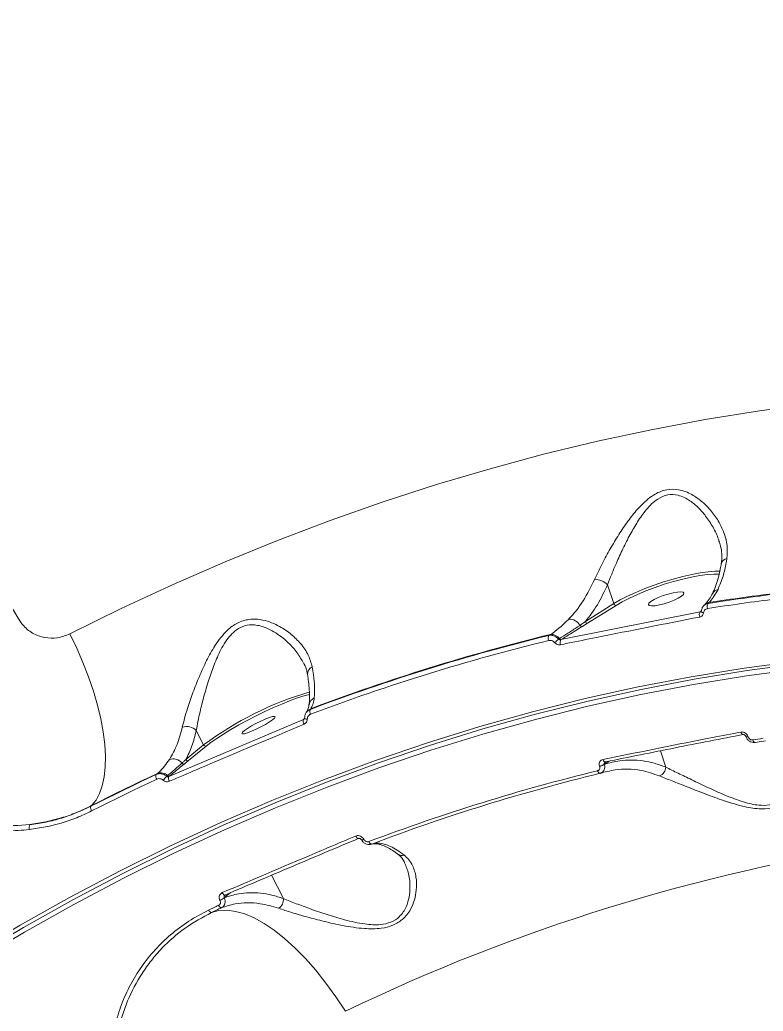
# Model space of a CAD drawing. Header units: millimetres. Extents: x -5550 to 7488, y -4093 to 4627.
# Drawn here: x -2487.5 to -2308.2, y 1762.6 to 2001.7 of the extents above; entities that cross this region are included whole.
import ezdxf

# ---------------------------------------------------------------- set-up
doc = ezdxf.new("R2010")
doc.units = ezdxf.units.MM
doc.layers.add('DIKOM_ОБЪЕКТ', color=7, linetype='Continuous')

msp = doc.modelspace()

# ---------------------------------------------------------------- linework, layer by layer
at = {"layer": 'DIKOM_ОБЪЕКТ', "color": 7, "linetype": 'Continuous', "lineweight": 15}
for p, q in [((-2345.726, 1865.459), (-2344.214, 1860.884)), ((-2344.214, 1860.884), (-2351.076, 1856.579)), ((-2350.545, 1856.165), (-2343.683, 1860.469)), ((-2322.373, 1860.541), (-2322.547, 1860.361)), ((-2321.474, 1860.925), (-2321.272, 1861.135)), ((-2323.365, 1858.894), (-2356.968, 1852.202)), ((-2323.254, 1859.008), (-2323.365, 1858.894)), ((-2323.139, 1859.127), (-2323.254, 1859.008)), ((-2351.899, 1855.331), (-2350.545, 1856.165)), ((-2359.469, 1853.465), (-2359.858, 1853.215)), ((-2357.311, 1852.453), (-2357.544, 1852.307)), ((-2356.968, 1852.202), (-2356.894, 1852.248)), ((-2417.75, 1836.509), (-2417.757, 1836.461)), ((-2418.416, 1834.627), (-2418.489, 1834.509)), ((-2417.438, 1835.385), (-2417.339, 1835.545)), ((-2419.054, 1832.976), (-2451.563, 1819.196)), ((-2419.035, 1833.005), (-2419.054, 1832.976)), ((-2418.818, 1833.358), (-2419.035, 1833.005)), ((-2444.952, 1830.331), (-2443.182, 1826.836)), ((-2443.182, 1826.836), (-2447.457, 1823.315)), ((-2312.352, 1828.844), (-2312.343, 1828.819)), ((-2311.812, 1828.773), (-2311.82, 1828.798)), ((-2310.122, 1827.409), (-2307.617, 1827.79)), ((-2446.839, 1823.031), (-2442.564, 1826.551)), ((-2331.68, 1821.445), (-2332.987, 1825.4)), ((-2447.853, 1822.21), (-2446.839, 1823.031)), ((-2346.512, 1822.146), (-2345.356, 1822.907)), ((-2346.503, 1822.121), (-2346.512, 1822.146)), ((-2454.34, 1819.929), (-2454.62, 1819.695)), ((-2347.673, 1821.666), (-2347.664, 1821.641)), ((-2345.925, 1820.341), (-2345.728, 1820.387)), ((-2451.886, 1819.43), (-2452.105, 1819.249)), ((-2451.563, 1819.196), (-2451.408, 1819.324)), ((-2470.38, 1812.001), (-2470.209, 1812.183)), ((-2404.548, 1804.027), (-2404.56, 1804.05)), ((-2402.657, 1802.839), (-2402.509, 1802.877)), ((-2396.298, 1800.467), (-2396.261, 1800.439)), ((-2394.723, 1798.516), (-2394.687, 1798.411)), ((-2423.939, 1789.777), (-2426.783, 1795.391)), ((-2438.209, 1789.965), (-2436.674, 1791.178)), ((-2439.27, 1789.332), (-2439.258, 1789.308)), ((-2438.197, 1789.942), (-2438.209, 1789.965)), ((-2438.057, 1790.561), (-2437.992, 1790.593)), ((-2437.996, 1790.602), (-2437.947, 1790.636))]:
    msp.add_line(p, q, dxfattribs=at)
at = {"layer": 'DIKOM_ОБЪЕКТ', "color": 7, "linetype": 'Continuous', "lineweight": 15, "flags": 128}
for points in [[(-2296.042, 1909.165), (-2309.094, 1907.406), (-2322.138, 1905.3), (-2335.167, 1902.849), (-2348.174, 1900.054), (-2361.151, 1896.917), (-2374.092, 1893.438), (-2386.989, 1889.621), (-2399.836, 1885.466), (-2412.625, 1880.977), (-2425.349, 1876.156), (-2438.001, 1871.006), (-2450.574, 1865.529), (-2463.062, 1859.728), (-2475.457, 1853.606)], [(-2318.617, 1868.683), (-2319.84, 1868.689), (-2321.484, 1868.569), (-2323.352, 1868.316), (-2325.404, 1867.936), (-2327.594, 1867.436), (-2329.876, 1866.829), (-2332.198, 1866.127), (-2334.51, 1865.345), (-2336.761, 1864.501), (-2338.902, 1863.613), (-2340.886, 1862.701), (-2342.67, 1861.784), (-2344.214, 1860.884)], [(-2343.683, 1860.469), (-2342.186, 1861.343), (-2340.456, 1862.232), (-2338.532, 1863.116), (-2336.455, 1863.977), (-2334.272, 1864.795), (-2332.031, 1865.553), (-2329.779, 1866.234), (-2327.567, 1866.823), (-2325.443, 1867.308), (-2323.453, 1867.676), (-2321.641, 1867.922), (-2320.047, 1868.038), (-2318.706, 1868.023), (-2318.697, 1868.023)], [(-2333.235, 1860.57), (-2332.054, 1860.866), (-2330.836, 1861.257), (-2329.677, 1861.712), (-2328.674, 1862.192), (-2327.906, 1862.66), (-2327.435, 1863.078), (-2327.301, 1863.411), (-2327.514, 1863.633), (-2328.056, 1863.725), (-2328.884, 1863.681), (-2329.931, 1863.503), (-2331.112, 1863.207), (-2332.33, 1862.816), (-2333.488, 1862.361), (-2334.492, 1861.881), (-2335.26, 1861.413), (-2335.73, 1860.995), (-2335.864, 1860.662), (-2335.652, 1860.441), (-2335.109, 1860.348), (-2334.281, 1860.392), (-2333.235, 1860.57)], [(-2323.254, 1859.008), (-2323.193, 1859.027), (-2323.145, 1859.049)], [(-2322.581, 1858.676), (-2322.733, 1858.728), (-2322.866, 1858.789), (-2322.977, 1858.855), (-2323.061, 1858.925), (-2323.115, 1858.997), (-2323.139, 1859.068), (-2323.138, 1859.107)], [(-2323.138, 1859.107), (-2323.131, 1859.136), (-2323.091, 1859.2)], [(-2475.457, 1853.606), (-2473.807, 1850.168), (-2472.304, 1846.696), (-2470.964, 1843.224), (-2469.797, 1839.782), (-2468.815, 1836.403), (-2468.026, 1833.117), (-2467.439, 1829.953), (-2467.057, 1826.941), (-2466.885, 1824.109), (-2466.924, 1821.482), (-2467.174, 1819.083), (-2467.633, 1816.936), (-2468.296, 1815.059), (-2469.157, 1813.47), (-2470.209, 1812.183)], [(-2248.775, 1850.137), (-2261.539, 1849.925), (-2274.328, 1849.337), (-2287.134, 1848.375), (-2299.949, 1847.04), (-2312.763, 1845.332), (-2325.569, 1843.251), (-2338.358, 1840.801), (-2351.122, 1837.982), (-2363.852, 1834.796), (-2376.54, 1831.245), (-2389.178, 1827.331), (-2401.758, 1823.058), (-2414.27, 1818.427), (-2426.708, 1813.442), (-2439.063, 1808.107), (-2451.326, 1802.424), (-2463.49, 1796.397), (-2475.547, 1790.031), (-2487.489, 1783.33), (-2499.308, 1776.297), (-2510.996, 1768.937)], [(-2510.169, 1768.389), (-2498.488, 1775.744), (-2486.677, 1782.772), (-2474.743, 1789.469), (-2462.693, 1795.832), (-2450.537, 1801.854), (-2438.281, 1807.534), (-2425.934, 1812.866), (-2413.505, 1817.847), (-2401, 1822.475), (-2388.428, 1826.746), (-2375.798, 1830.657), (-2363.118, 1834.205), (-2350.396, 1837.39), (-2337.64, 1840.207), (-2324.859, 1842.656), (-2312.061, 1844.735), (-2299.255, 1846.442), (-2286.449, 1847.777), (-2273.651, 1848.738), (-2260.87, 1849.325), (-2248.114, 1849.537)], [(-2509.854, 1767.298), (-2498.201, 1774.635), (-2486.418, 1781.647), (-2474.512, 1788.328), (-2462.491, 1794.675), (-2450.364, 1800.683), (-2438.137, 1806.349), (-2425.82, 1811.669), (-2413.42, 1816.638), (-2400.944, 1821.255), (-2388.403, 1825.515), (-2375.803, 1829.417), (-2363.153, 1832.958), (-2350.461, 1836.134), (-2337.735, 1838.945), (-2324.985, 1841.388), (-2312.217, 1843.462), (-2299.442, 1845.165), (-2286.666, 1846.497), (-2273.898, 1847.456), (-2261.147, 1848.041), (-2248.421, 1848.253)], [(-2442.564, 1826.551), (-2441.426, 1827.43), (-2440.037, 1828.4), (-2438.427, 1829.439), (-2436.631, 1830.525), (-2434.69, 1831.633), (-2432.645, 1832.741), (-2430.541, 1833.822), (-2428.425, 1834.855), (-2426.342, 1835.816), (-2424.339, 1836.683), (-2422.458, 1837.439), (-2420.742, 1838.067), (-2419.228, 1838.552), (-2417.949, 1838.884), (-2417.566, 1838.962)], [(-2431.613, 1830.106), (-2432.58, 1829.737), (-2433.335, 1829.517), (-2433.817, 1829.464), (-2433.986, 1829.581), (-2433.829, 1829.86), (-2433.359, 1830.277), (-2432.614, 1830.8), (-2431.654, 1831.385), (-2430.556, 1831.985), (-2429.411, 1832.552), (-2428.31, 1833.039), (-2427.343, 1833.408), (-2426.588, 1833.628), (-2426.106, 1833.681), (-2425.937, 1833.564), (-2426.094, 1833.285), (-2426.564, 1832.868), (-2427.309, 1832.345), (-2428.27, 1831.76), (-2429.367, 1831.16), (-2430.512, 1830.593), (-2431.613, 1830.106)], [(-2418.193, 1833.004), (-2418.345, 1833.026), (-2418.482, 1833.056), (-2418.601, 1833.093), (-2418.698, 1833.135), (-2418.77, 1833.181), (-2418.816, 1833.23), (-2418.834, 1833.281), (-2418.823, 1833.331)], [(-2313.594, 1829.923), (-2313.525, 1829.756), (-2313.443, 1829.608), (-2313.352, 1829.485), (-2313.255, 1829.392), (-2313.155, 1829.332), (-2313.055, 1829.307), (-2312.989, 1829.311)], [(-2311.82, 1828.798), (-2311.961, 1828.776), (-2312.086, 1828.766), (-2312.19, 1828.769), (-2312.271, 1828.783), (-2312.325, 1828.809), (-2312.352, 1828.845)], [(-2311.812, 1828.773), (-2311.953, 1828.751), (-2312.077, 1828.742), (-2312.181, 1828.744), (-2312.262, 1828.758), (-2312.317, 1828.784), (-2312.343, 1828.818)], [(-2310.689, 1828.022), (-2310.633, 1827.873), (-2310.568, 1827.739), (-2310.494, 1827.624), (-2310.414, 1827.531), (-2310.33, 1827.463), (-2310.244, 1827.421), (-2310.159, 1827.406), (-2310.122, 1827.409)], [(-2346.842, 1823.309), (-2346.774, 1823.141), (-2346.695, 1822.993), (-2346.606, 1822.87), (-2346.513, 1822.776), (-2346.417, 1822.715), (-2346.323, 1822.689), (-2346.255, 1822.694)], [(-2346.255, 1822.694), (-2346.234, 1822.7), (-2346.154, 1822.746)], [(-2454.62, 1819.695), (-2456.599, 1818.764), (-2458.575, 1817.824), (-2460.549, 1816.875), (-2462.521, 1815.918), (-2464.489, 1814.951), (-2466.456, 1813.977), (-2468.419, 1812.993), (-2470.38, 1812.001)], [(-2470.209, 1812.183), (-2468.235, 1813.182), (-2466.258, 1814.172), (-2464.278, 1815.154), (-2462.295, 1816.127), (-2460.31, 1817.091), (-2458.323, 1818.046), (-2456.332, 1818.992), (-2454.34, 1819.929)], [(-2348.163, 1820.568), (-2348.099, 1820.421), (-2348.026, 1820.288), (-2347.946, 1820.174), (-2347.861, 1820.082), (-2347.774, 1820.014), (-2347.688, 1819.972), (-2347.604, 1819.958), (-2347.525, 1819.971)], [(-2470.203, 1810.879), (-2468.247, 1811.869), (-2466.288, 1812.851), (-2464.326, 1813.823), (-2462.362, 1814.787), (-2460.395, 1815.743), (-2458.425, 1816.689), (-2456.453, 1817.627), (-2454.479, 1818.556)], [(-2406.502, 1804.835), (-2406.408, 1804.675), (-2406.306, 1804.534), (-2406.199, 1804.416), (-2406.091, 1804.327), (-2405.986, 1804.269), (-2405.889, 1804.244), (-2405.801, 1804.254), (-2405.787, 1804.26)], [(-2404.56, 1804.05), (-2404.698, 1803.997), (-2404.822, 1803.955), (-2404.929, 1803.927), (-2405.014, 1803.913), (-2405.077, 1803.914), (-2405.114, 1803.929), (-2405.121, 1803.939)], [(-2404.548, 1804.027), (-2404.686, 1803.973), (-2404.81, 1803.932), (-2404.916, 1803.904), (-2405.002, 1803.89), (-2405.064, 1803.89), (-2405.101, 1803.906), (-2405.108, 1803.915)], [(-2403.312, 1803.49), (-2403.235, 1803.347), (-2403.15, 1803.218), (-2403.061, 1803.107), (-2402.97, 1803.017), (-2402.879, 1802.95), (-2402.791, 1802.909), (-2402.709, 1802.894), (-2402.635, 1802.906)], [(-2438.691, 1791.186), (-2438.598, 1791.025), (-2438.498, 1790.883), (-2438.394, 1790.764), (-2438.29, 1790.673), (-2438.189, 1790.613), (-2438.097, 1790.587), (-2438.015, 1790.594), (-2437.996, 1790.602)], [(-2439.593, 1788.106), (-2439.892, 1787.964), (-2440.192, 1787.823), (-2440.491, 1787.681), (-2440.791, 1787.539), (-2441.09, 1787.397), (-2441.389, 1787.254), (-2441.688, 1787.112), (-2441.988, 1786.969)], [(-2441.282, 1786.397), (-2441.354, 1786.386), (-2441.435, 1786.401), (-2441.523, 1786.442), (-2441.617, 1786.508), (-2441.713, 1786.596), (-2441.809, 1786.704), (-2441.901, 1786.83), (-2441.988, 1786.969)], [(-2441.282, 1786.397), (-2440.983, 1786.539), (-2440.684, 1786.682), (-2440.385, 1786.824), (-2440.086, 1786.966), (-2439.787, 1787.108), (-2439.488, 1787.25), (-2439.189, 1787.391), (-2438.889, 1787.533)], [(-2408.931, 1762.594), (-2411.271, 1766.087), (-2413.684, 1769.383), (-2416.149, 1772.459), (-2418.648, 1775.289), (-2421.162, 1777.852), (-2423.67, 1780.128), (-2426.154, 1782.099), (-2428.593, 1783.75), (-2430.969, 1785.068), (-2433.264, 1786.042), (-2435.459, 1786.666), (-2437.538, 1786.934), (-2439.484, 1786.844), (-2441.282, 1786.397)], [(-2439.593, 1788.106), (-2439.507, 1787.966), (-2439.415, 1787.841), (-2439.32, 1787.732), (-2439.224, 1787.644), (-2439.131, 1787.578), (-2439.042, 1787.537), (-2438.961, 1787.522), (-2438.889, 1787.533)]]:
    msp.add_lwpolyline(points, dxfattribs=at)
at = {"layer": 'DIKOM_ОБЪЕКТ', "color": 7, "linetype": 'Continuous', "lineweight": 15}
for centre, radius, start, end in [((-2316.674, 1870.15), 1.655, 99.12792, 164.45033), ((-2348.805, 1862.443), 4.31, 44.41386, 90.37607), ((-2248.755, 1401.269), 465.373, 96.92993, 98.98986), ((-2248.477, 1401.53), 465.334, 96.92573, 99.00015), ((-2318.692, 1862.381), 1.958, 101.45314, 152.83712), ((-2343.678, 1861.024), 0.555, 194.64452, 269.4339), ((-2320.88, 1859.09), 2.083, 100.86761, 135.84071), ((-2320.426, 1860.167), 1.293, 144.13273, 201.44787), ((-2249.108, 1401.304), 464.091, 96.92933, 98.99034), ((-2322.332, 1858.167), 1.263, 144.8451, 203.44175), ((-2355.057, 1854.048), 3.124, 31.38861, 90.53767), ((-2351.889, 1855.868), 0.537, 201.04386, 268.87871), ((-2350.539, 1856.719), 0.555, 194.64064, 269.44579), ((-2241.746, 1369.904), 497.534, 103.73279, 110.67861), ((-2241.43, 1369.874), 497.788, 103.71706, 110.69432), ((-2358.794, 1852.545), 1.258, 147.80188, 205.59784), ((-2359.279, 1851.063), 2.41, 35.24177, 94.51753), ((-2242.092, 1369.807), 496.384, 103.73249, 110.67887), ((-2348.034, 1840.437), 15.209, 128.699, 133.35903), ((-2356.914, 1852.733), 0.485, 215.15672, 272.38322), ((-2355.879, 1851.497), 1.297, 147.09427, 203.59735), ((-2416.177, 1843.891), 1.935, 114.67772, 182.6534), ((-2394.86, 1761.951), 80.902, 106.28528, 126.67632), ((-2415.551, 1836.133), 2.231, 114.63123, 170.28558), ((-2416.436, 1833.396), 2.331, 112.79021, 148.12129), ((-2416.354, 1834.851), 1.208, 153.76181, 211.94791), ((-2417.989, 1832.473), 1.178, 154.67184, 214.18429), ((-2419.244, 1833.445), 0.487, 295.4624, 326.60975), ((-2447.293, 1827.839), 3.419, 46.7864, 107.6292), ((-2442.711, 1827.045), 0.515, 203.91932, 286.59003), ((-2242.478, 1387.842), 445.434, 98.48218, 98.80856), ((-2450.587, 1820.627), 2.818, 39.75495, 107.7853), ((-2447.994, 1822.69), 0.5, 211.44065, 286.35132), ((-2446.986, 1823.524), 0.515, 203.91168, 286.59767), ((-2348.348, 1824.942), 3.345, 281.6503, 303.29921), ((-2348.341, 1824.92), 3.348, 281.65895, 303.29144), ((-2453.525, 1819.253), 1.181, 158.01176, 216.14304), ((-2453.511, 1817.724), 2.356, 46.38681, 110.58246), ((-2236.476, 1362.306), 471.675, 103.6971, 110.7144), ((-2235.922, 1362.049), 471.326, 103.69694, 110.7144), ((-2334.057, 1821.554), 2.38, 291.60025, 357.39566), ((-2446.078, 1813.031), 8.66, 134.1041, 142.45795), ((-2451.56, 1819.772), 0.473, 226.38411, 288.67784), ((-2450.443, 1818.725), 1.215, 157.20868, 214.25233), ((-2469.281, 1811.599), 1.17, 159.92877, 217.96332), ((-2483.701, 1806.842), 1.59, 152.16976, 196.85046), ((-2210.06, 1350.427), 457.637, 98.65405, 115.75731), ((-2395.353, 1801.803), 1.638, 236.34628, 289.05654), ((-2441.023, 1793.474), 4.498, 292.93942, 308.73121), ((-2441.008, 1793.445), 4.492, 292.93043, 308.74495), ((-2426.416, 1789.526), 2.49, 302.15911, 5.79964)]:
    msp.add_arc(centre, radius, start, end, dxfattribs=at)
for points, knots in [([(-2487.538, 1856.77), (-2490.83, 1862.091), (-2497.418, 1872.737), (-2506.867, 1888.837), (-2515.971, 1904.981), (-2524.794, 1921.356), (-2533.303, 1937.926), (-2541.46, 1954.653), (-2549.131, 1971.266), (-2556.497, 1988.193), (-2563.485, 2005.372), (-2570.021, 2022.732), (-2575.952, 2039.911), (-2581.229, 2056.841), (-2585.818, 2073.453), (-2589.613, 2089.362), (-2592.624, 2104.53), (-2594.875, 2118.938), (-2596.408, 2132.838), (-2597.184, 2146.157), (-2597.184, 2158.833), (-2596.408, 2170.577), (-2594.88, 2181.37), (-2592.638, 2191.219), (-2589.644, 2200.291), (-2585.878, 2208.521), (-2581.331, 2215.854), (-2576.46, 2221.735), (-2571.407, 2226.313), (-2567.677, 2229.152), (-2565.352, 2230.387), (-2564.846, 2230.656)], [0, 0, 0, 0, 0.0324339, 0.0649065, 0.0973793, 0.129813, 0.1635769, 0.1973846, 0.2311923, 0.264956, 0.301667, 0.3384063, 0.3751172, 0.4129006, 0.4507147, 0.488498, 0.5250875, 0.5617053, 0.5982949, 0.635952, 0.67364, 0.711297, 0.7477997, 0.7843307, 0.8208335, 0.8583999, 0.8959971, 0.9335635, 0.9627211, 0.9918788, 1, 1, 1, 1]), ([(-2658.57, 2199.275), (-2659.241, 2197.358), (-2661.051, 2192.192), (-2663.347, 2182.978), (-2665.255, 2171.435), (-2666.363, 2158.869), (-2666.647, 2145.299), (-2666.081, 2130.742), (-2664.68, 2115.522), (-2662.468, 2099.705), (-2659.485, 2083.371), (-2655.684, 2066.254), (-2651.043, 2048.38), (-2645.557, 2029.795), (-2639.347, 2010.908), (-2632.453, 1991.79), (-2624.925, 1972.517), (-2616.641, 1952.776), (-2607.599, 1932.615), (-2597.811, 1912.097), (-2587.615, 1891.912), (-2577.082, 1872.132), (-2566.289, 1852.813), (-2554.934, 1833.402), (-2543.03, 1813.959), (-2530.605, 1794.548), (-2517.757, 1775.331), (-2504.517, 1756.372), (-2490.925, 1737.733), (-2476.933, 1719.356), (-2462.574, 1701.32), (-2447.888, 1683.695), (-2433.2, 1666.87), (-2418.56, 1650.885), (-2404.017, 1635.757), (-2389.333, 1621.244), (-2374.553, 1607.416), (-2359.734, 1594.362), (-2346.057, 1583.015), (-2337.412, 1576.384), (-2333.59, 1573.452)], [0, 0, 0, 0, 0.0156516, 0.0421675, 0.0687039, 0.0952199, 0.122506, 0.1498144, 0.1771006, 0.2036165, 0.230153, 0.256669, 0.2839551, 0.3112635, 0.3385497, 0.3650656, 0.391602, 0.418118, 0.4454042, 0.4727126, 0.4999988, 0.52556, 0.5511396, 0.5767008, 0.6029495, 0.629218, 0.6554666, 0.6819827, 0.7085191, 0.7350351, 0.7623214, 0.7896299, 0.8169161, 0.8434321, 0.8699685, 0.8964846, 0.9237708, 0.9510793, 0.9783655, 1, 1, 1, 1]), ([(-2684.074, 2112.904), (-2684.389, 2109.112), (-2685.021, 2101.525), (-2685.044, 2089.165), (-2684.386, 2076.009), (-2682.951, 2061.994), (-2680.742, 2047.168), (-2677.805, 2031.852), (-2674.167, 2016.113), (-2669.871, 2000.021), (-2664.847, 1983.314), (-2659.082, 1966.026), (-2652.578, 1948.203), (-2645.477, 1930.232), (-2637.819, 1912.179), (-2629.651, 1894.107), (-2620.844, 1875.729), (-2611.403, 1857.094), (-2601.345, 1838.263), (-2590.886, 1819.639), (-2580.071, 1801.279), (-2568.953, 1783.236), (-2557.356, 1765.226), (-2545.303, 1747.313), (-2532.825, 1729.563), (-2520.187, 1712.35), (-2507.435, 1695.721), (-2494.617, 1679.707), (-2481.538, 1664.062), (-2468.233, 1648.859), (-2454.743, 1634.155), (-2442.302, 1621.259), (-2430.94, 1609.976), (-2424.105, 1603.538), (-2420.684, 1600.316)], [0, 0, 0, 0, 0.0311784, 0.062381, 0.0935594, 0.1256442, 0.1577551, 0.1898399, 0.2210201, 0.2522244, 0.2834046, 0.3154897, 0.3476009, 0.379686, 0.410889, 0.4421158, 0.4733189, 0.5054257, 0.5375585, 0.5696654, 0.6009197, 0.6321978, 0.6634522, 0.69561, 0.727794, 0.7599519, 0.7912842, 0.8226406, 0.8539729, 0.886209, 0.9184712, 0.9507072, 0.9753305, 1, 1, 1, 1]), ([(-2316.937, 1871.785), (-2316.865, 1872.834), (-2316.718, 1874.976), (-2317.351, 1877.201), (-2318.169, 1879.281), (-2319.165, 1881.215), (-2320.981, 1883.639), (-2323.069, 1885.675), (-2325.031, 1887.057), (-2326.911, 1887.945), (-2328.921, 1888.521), (-2331.46, 1888.548), (-2333.977, 1887.566), (-2335.982, 1886.165), (-2337.926, 1884.379), (-2340.027, 1881.909), (-2342.255, 1878.764), (-2344.355, 1875.399), (-2346.152, 1872.208), (-2347.668, 1869.288), (-2348.443, 1867.603), (-2348.834, 1866.753)], [0, 0, 0, 0, 0.0713214, 0.1455336, 0.1511429, 0.2166836, 0.2835499, 0.3372076, 0.3918217, 0.4251657, 0.459116, 0.5134578, 0.5679432, 0.6040752, 0.6411287, 0.7022461, 0.7649128, 0.8302401, 0.8968714, 0.94799, 1, 1, 1, 1]), ([(-2345.726, 1865.459), (-2345.405, 1866.307), (-2344.762, 1868.003), (-2343.52, 1870.922), (-2342.05, 1874.139), (-2340.336, 1877.5), (-2338.512, 1880.68), (-2336.773, 1883.151), (-2335.125, 1884.963), (-2333.436, 1886.35), (-2331.232, 1887.31), (-2328.981, 1887.185), (-2327.208, 1886.522), (-2325.523, 1885.536), (-2323.754, 1884.045), (-2321.862, 1881.88), (-2320.243, 1879.33), (-2319.167, 1877.269), (-2318.892, 1876.129), (-2318.856, 1875.98)], [0, 0, 0, 0, 0.0617881, 0.1236155, 0.2025898, 0.2815847, 0.3542395, 0.4267414, 0.4679775, 0.5090947, 0.5683138, 0.6274504, 0.6652829, 0.703195, 0.7664492, 0.8298147, 0.9089564, 0.9880924, 1, 1, 1, 1]), ([(-2318.849, 1875.98), (-2318.71, 1875.582), (-2318.352, 1874.55), (-2318.145, 1872.916), (-2318.099, 1871.512), (-2318.269, 1870.758), (-2318.308, 1870.584)], [0, 0, 0, 0, 0.2181187, 0.5646721, 0.8995738, 1, 1, 1, 1]), ([(-2318.297, 1870.601), (-2318.372, 1870.142), (-2318.581, 1868.85), (-2319.049, 1866.97), (-2319.683, 1865.014), (-2320.158, 1863.793), (-2320.428, 1863.308), (-2320.438, 1863.29)], [0, 0, 0, 0, 0.1543245, 0.4342441, 0.7127448, 0.9891343, 1, 1, 1, 1]), ([(-2319.081, 1864.299), (-2318.655, 1865.327), (-2317.868, 1867.225), (-2317.246, 1869.926), (-2316.993, 1871.447), (-2316.937, 1871.785)], [0, 0, 0, 0, 0.4786903, 0.8843776, 1, 1, 1, 1]), ([(-2348.834, 1866.753), (-2349.715, 1864.978), (-2351.502, 1861.377), (-2353.829, 1858.488), (-2355.079, 1857.18), (-2355.086, 1857.172)], [0, 0, 0, 0, 0.4913983, 0.997058, 1, 1, 1, 1]), ([(-2351.076, 1856.579), (-2350.077, 1857.878), (-2348.058, 1860.503), (-2346.509, 1863.796), (-2345.726, 1865.459)], [0, 0, 0, 0, 0.4947679, 1, 1, 1, 1]), ([(-2320.436, 1863.276), (-2320.67, 1862.847), (-2321.179, 1861.915), (-2321.938, 1860.978), (-2322.309, 1860.618), (-2322.367, 1860.561)], [0, 0, 0, 0, 0.4190799, 0.9090073, 1, 1, 1, 1]), ([(-2321.272, 1861.135), (-2321.181, 1861.234), (-2320.405, 1862.068), (-2319.701, 1863.254), (-2319.081, 1864.299)], [0, 0, 0, 0, 0.1178458, 1, 1, 1, 1]), ([(-2321.474, 1860.925), (-2321.575, 1860.903), (-2321.918, 1860.827), (-2322.435, 1860.525), (-2322.916, 1859.95), (-2323.033, 1859.45), (-2323.091, 1859.2)], [0, 0, 0, 0, 0.1209617, 0.4144305, 0.7069731, 1, 1, 1, 1]), ([(-2323.491, 1857.665), (-2323.446, 1857.675), (-2323.258, 1857.719), (-2322.966, 1857.886), (-2322.683, 1858.227), (-2322.615, 1858.526), (-2322.581, 1858.676)], [0, 0, 0, 0, 0.0963876, 0.398578, 0.6991039, 1, 1, 1, 1]), ([(-2323.192, 1858.983), (-2323.198, 1858.975), (-2323.231, 1858.929), (-2323.296, 1858.905), (-2323.351, 1858.896), (-2323.365, 1858.894)], [0, 0, 0, 0, 0.1518132, 0.792758, 1, 1, 1, 1]), ([(-2323.136, 1859.165), (-2323.137, 1859.132), (-2323.141, 1859.056), (-2323.178, 1858.991), (-2323.183, 1858.971), (-2323.216, 1858.965), (-2323.225, 1858.963)], [0, 0, 0, 0, 0.2079287, 0.4830563, 0.8756987, 1, 1, 1, 1]), ([(-2322.581, 1858.676), (-2322.546, 1858.826), (-2322.478, 1859.125), (-2322.195, 1859.465), (-2321.891, 1859.64), (-2321.689, 1859.682), (-2321.63, 1859.694)], [0, 0, 0, 0, 0.2927447, 0.585115, 0.8788442, 1, 1, 1, 1]), ([(-2475.457, 1853.606), (-2476.437, 1853.219), (-2478.373, 1852.453), (-2481.558, 1852.553), (-2484.511, 1853.623), (-2486.492, 1855.244), (-2487.311, 1856.439), (-2487.538, 1856.77)], [0, 0, 0, 0, 0.2385224, 0.471336, 0.69681, 0.9159934, 1, 1, 1, 1]), ([(-2416.985, 1845.649), (-2417.25, 1846.612), (-2417.79, 1848.574), (-2419.633, 1851.208), (-2421.992, 1853.544), (-2424.422, 1855.215), (-2426.763, 1856.331), (-2428.672, 1856.926), (-2430.527, 1857.189), (-2432.61, 1857.127), (-2435.064, 1856.371), (-2437.333, 1854.692), (-2439.093, 1852.726), (-2440.798, 1850.293), (-2442.54, 1847.133), (-2444.276, 1843.314), (-2445.815, 1839.399), (-2446.97, 1836.024), (-2447.811, 1833.233), (-2448.155, 1831.813), (-2448.329, 1831.098)], [0, 0, 0, 0, 0.0741122, 0.1510351, 0.2205993, 0.2917259, 0.3343342, 0.3775453, 0.4100573, 0.4432588, 0.4962523, 0.5490838, 0.5885349, 0.6289787, 0.6961142, 0.7650059, 0.8354349, 0.9076278, 0.9534374, 1, 1, 1, 1]), ([(-2444.952, 1830.331), (-2444.831, 1831.036), (-2444.586, 1832.458), (-2443.982, 1835.206), (-2443.133, 1838.566), (-2442, 1842.406), (-2440.676, 1846.206), (-2439.336, 1849.299), (-2437.946, 1851.718), (-2436.513, 1853.613), (-2434.559, 1855.221), (-2432.384, 1855.836), (-2430.528, 1855.762), (-2428.852, 1855.373), (-2427.101, 1854.635), (-2424.953, 1853.352), (-2422.697, 1851.487), (-2420.524, 1849.1), (-2419.542, 1847.35), (-2419.066, 1846.504)], [0, 0, 0, 0, 0.051354, 0.1035102, 0.1827125, 0.2637573, 0.3381551, 0.4141136, 0.4560914, 0.4990387, 0.5531212, 0.6069274, 0.6407506, 0.6756195, 0.7218179, 0.7688027, 0.8464834, 0.9257547, 1, 1, 1, 1]), ([(-2355.086, 1857.172), (-2355.705, 1856.547), (-2356.948, 1855.294), (-2358.422, 1854.145), (-2359.297, 1853.577), (-2359.469, 1853.465)], [0, 0, 0, 0, 0.4438998, 0.8911209, 1, 1, 1, 1]), ([(-2352.39, 1855.675), (-2352.586, 1855.543), (-2353.564, 1854.884), (-2355.199, 1853.797), (-2356.641, 1852.88), (-2357.311, 1852.453)], [0, 0, 0, 0, 0.1178804, 0.5894715, 1, 1, 1, 1]), ([(-2357.067, 1850.978), (-2356.49, 1851.095), (-2353.603, 1851.682), (-2342.352, 1853.959), (-2331.78, 1856.036), (-2323.491, 1857.665)], [0, 0, 0, 0, 0.0512253, 0.2561294, 1, 1, 1, 1]), ([(-2351.076, 1856.579), (-2351.266, 1856.446), (-2351.697, 1856.143), (-2352.141, 1855.843), (-2352.39, 1855.675)], [0, 0, 0, 0, 0.4403159, 1, 1, 1, 1]), ([(-2357.544, 1852.307), (-2357.594, 1852.364), (-2357.834, 1852.631), (-2358.354, 1853.012), (-2359.122, 1853.29), (-2359.613, 1853.24), (-2359.858, 1853.215)], [0, 0, 0, 0, 0.0814086, 0.3858047, 0.6937485, 1, 1, 1, 1]), ([(-2356.894, 1852.248), (-2355.73, 1852.974), (-2354.088, 1853.999), (-2352.393, 1855.031), (-2351.899, 1855.331)], [0, 0, 0, 0, 0.7088177, 1, 1, 1, 1]), ([(-2359.928, 1852.002), (-2359.772, 1852.022), (-2359.461, 1852.064), (-2358.979, 1851.911), (-2358.655, 1851.688), (-2358.508, 1851.529), (-2358.477, 1851.495)], [0, 0, 0, 0, 0.3077359, 0.6158801, 0.9191088, 1, 1, 1, 1]), ([(-2358.477, 1851.495), (-2358.457, 1851.474), (-2358.322, 1851.326), (-2358.018, 1851.103), (-2357.538, 1850.933), (-2357.224, 1850.963), (-2357.067, 1850.978)], [0, 0, 0, 0, 0.0523795, 0.3650425, 0.6827534, 1, 1, 1, 1]), ([(-2356.968, 1852.202), (-2357.034, 1852.187), (-2357.165, 1852.159), (-2357.361, 1852.19), (-2357.484, 1852.254), (-2357.536, 1852.301), (-2357.544, 1852.307)], [0, 0, 0, 0, 0.3345418, 0.6550211, 0.9519619, 1, 1, 1, 1]), ([(-2419.042, 1846.521), (-2418.999, 1846.449), (-2418.648, 1845.865), (-2418.318, 1844.942), (-2418.184, 1844.107), (-2418.133, 1843.785)], [0, 0, 0, 0, 0.0796734, 0.6459226, 1, 1, 1, 1]), ([(-2418.13, 1843.801), (-2418.065, 1843.4), (-2417.874, 1842.23), (-2417.707, 1840.531), (-2417.621, 1838.739), (-2417.65, 1837.381), (-2417.738, 1836.751), (-2417.772, 1836.51)], [0, 0, 0, 0, 0.1275933, 0.371479, 0.6135686, 0.8522678, 1, 1, 1, 1]), ([(-2416.481, 1838.161), (-2416.432, 1839.029), (-2416.344, 1840.617), (-2416.595, 1843.263), (-2416.876, 1844.985), (-2416.985, 1845.649)], [0, 0, 0, 0, 0.4251215, 0.7780825, 1, 1, 1, 1]), ([(-2417.77, 1836.461), (-2417.817, 1836.185), (-2417.911, 1835.619), (-2418.226, 1834.945), (-2418.365, 1834.72), (-2418.408, 1834.652)], [0, 0, 0, 0, 0.3974002, 0.8162719, 1, 1, 1, 1]), ([(-2417.339, 1835.545), (-2417.3, 1835.615), (-2417.101, 1835.973), (-2416.737, 1836.777), (-2416.566, 1837.698), (-2416.481, 1838.161)], [0, 0, 0, 0, 0.1088873, 0.5528119, 1, 1, 1, 1]), ([(-2417.438, 1835.385), (-2417.525, 1835.346), (-2417.851, 1835.203), (-2418.325, 1834.805), (-2418.739, 1834.128), (-2418.795, 1833.597), (-2418.823, 1833.331)], [0, 0, 0, 0, 0.1092352, 0.4079606, 0.7031203, 1, 1, 1, 1]), ([(-2418.193, 1833.004), (-2418.177, 1833.162), (-2418.145, 1833.479), (-2417.902, 1833.878), (-2417.623, 1834.108), (-2417.431, 1834.189), (-2417.38, 1834.211)], [0, 0, 0, 0, 0.295418, 0.5903495, 0.89007, 1, 1, 1, 1]), ([(-2451.448, 1818.041), (-2450.89, 1818.28), (-2448.1, 1819.47), (-2437.224, 1824.104), (-2426.989, 1828.424), (-2418.963, 1831.811)], [0, 0, 0, 0, 0.0512259, 0.2561271, 1, 1, 1, 1]), ([(-2418.823, 1833.331), (-2418.827, 1833.28), (-2418.836, 1833.176), (-2418.91, 1833.059), (-2418.989, 1832.999), (-2419.042, 1832.98), (-2419.054, 1832.976)], [0, 0, 0, 0, 0.2864065, 0.5896538, 0.9136275, 1, 1, 1, 1]), ([(-2418.963, 1831.811), (-2418.927, 1831.828), (-2418.752, 1831.907), (-2418.484, 1832.128), (-2418.241, 1832.527), (-2418.209, 1832.845), (-2418.193, 1833.004)], [0, 0, 0, 0, 0.0810128, 0.390835, 0.6951691, 1, 1, 1, 1]), ([(-2533.104, 1830.127), (-2531.956, 1828.416), (-2529.749, 1825.123), (-2525.803, 1820.785), (-2521.578, 1816.992), (-2516.969, 1813.7), (-2512.039, 1810.961), (-2506.863, 1808.794), (-2501.519, 1807.22), (-2496.078, 1806.294), (-2490.608, 1805.942), (-2487.016, 1806.235), (-2485.222, 1806.381)], [0, 0, 0, 0, 0.1070819, 0.2059732, 0.3051826, 0.404077, 0.5033362, 0.6029159, 0.7021779, 0.8013468, 0.9008321, 1, 1, 1, 1]), ([(-2485.107, 1807.584), (-2487.716, 1807.403), (-2491.669, 1807.128), (-2497.025, 1807.686), (-2502.341, 1808.665), (-2507.564, 1810.34), (-2512.551, 1812.661), (-2517.334, 1815.402), (-2521.785, 1818.744), (-2525.773, 1822.613), (-2528.979, 1826.243), (-2530.89, 1829.096), (-2532.012, 1830.771)], [0, 0, 0, 0, 0.1468738, 0.2225124, 0.2981487, 0.4449887, 0.5206253, 0.5962623, 0.7424205, 0.8177202, 0.8930201, 1, 1, 1, 1]), ([(-2448.329, 1831.098), (-2448.711, 1829.65), (-2449.485, 1826.721), (-2450.788, 1824.456), (-2451.448, 1823.31)], [0, 0, 0, 0, 0.49424, 1, 1, 1, 1]), ([(-2447.457, 1823.315), (-2446.946, 1824.358), (-2445.916, 1826.459), (-2445.275, 1829.034), (-2444.952, 1830.331)], [0, 0, 0, 0, 0.4960585, 1, 1, 1, 1]), ([(-2313.594, 1829.923), (-2314.162, 1829.813), (-2317.003, 1829.262), (-2328.017, 1827.113), (-2338.582, 1824.978), (-2346.842, 1823.309)], [0, 0, 0, 0, 0.0517064, 0.2585502, 1, 1, 1, 1]), ([(-2346.154, 1822.746), (-2340.572, 1823.879), (-2329.407, 1826.144), (-2318.386, 1828.292), (-2312.874, 1829.366)], [0, 0, 0, 0, 0.4999189, 1, 1, 1, 1]), ([(-2311.82, 1828.798), (-2311.86, 1828.894), (-2311.961, 1829.141), (-2312.244, 1829.498), (-2312.66, 1829.796), (-2313.136, 1829.962), (-2313.441, 1829.936), (-2313.594, 1829.923)], [0, 0, 0, 0, 0.1342826, 0.3469566, 0.5632344, 0.7816991, 1, 1, 1, 1]), ([(-2312.988, 1829.31), (-2312.984, 1829.311), (-2312.962, 1829.318), (-2312.879, 1829.317), (-2312.743, 1829.276), (-2312.608, 1829.196), (-2312.487, 1829.084), (-2312.396, 1828.956), (-2312.367, 1828.877), (-2312.354, 1828.843)], [0, 0, 0, 0, 0.0481029, 0.2596087, 0.4296786, 0.5785654, 0.7300544, 0.8809691, 1, 1, 1, 1]), ([(-2312.332, 1828.823), (-2312.323, 1828.786), (-2312.255, 1828.507), (-2311.916, 1828.034), (-2311.318, 1827.572), (-2310.672, 1827.358), (-2310.284, 1827.412), (-2310.125, 1827.434)], [0, 0, 0, 0, 0.0396493, 0.3048853, 0.5810623, 0.8280225, 1, 1, 1, 1]), ([(-2310.689, 1828.022), (-2310.691, 1828.022), (-2310.785, 1828.008), (-2310.988, 1828.012), (-2311.247, 1828.108), (-2311.485, 1828.269), (-2311.686, 1828.483), (-2311.771, 1828.679), (-2311.812, 1828.773)], [0, 0, 0, 0, 0.004351, 0.2197818, 0.4355308, 0.5682387, 0.7938098, 1, 1, 1, 1]), ([(-2333.181, 1819.341), (-2332.194, 1818.946), (-2330.193, 1818.145), (-2326.57, 1816.708), (-2322.575, 1815.142), (-2318.905, 1813.777), (-2315.737, 1812.737), (-2313.38, 1812.08), (-2311.162, 1811.622), (-2308.816, 1811.348), (-2306.223, 1811.475), (-2304.087, 1812.249), (-2302.641, 1813.252), (-2301.427, 1814.489), (-2300.411, 1816.133), (-2299.627, 1818.372), (-2299.395, 1820.857), (-2299.885, 1822.984), (-2300.775, 1824.545), (-2301.531, 1825.221), (-2301.912, 1825.561)], [0, 0, 0, 0, 0.0717874, 0.1456284, 0.2211684, 0.2985174, 0.3406362, 0.3832915, 0.4161003, 0.449612, 0.4986445, 0.5477914, 0.5804493, 0.6139696, 0.6704343, 0.728318, 0.8119536, 0.8980728, 0.9486863, 1, 1, 1, 1]), ([(-2451.448, 1823.31), (-2452.226, 1822.216), (-2453.107, 1820.976), (-2454.21, 1820.04), (-2454.34, 1819.929)], [0, 0, 0, 0, 0.8821403, 1, 1, 1, 1]), ([(-2448.421, 1822.429), (-2448.564, 1822.301), (-2449.278, 1821.659), (-2450.426, 1820.649), (-2451.438, 1819.804), (-2451.886, 1819.43)], [0, 0, 0, 0, 0.1222747, 0.6114392, 1, 1, 1, 1]), ([(-2451.408, 1819.324), (-2451.102, 1819.576), (-2449.945, 1820.527), (-2448.739, 1821.497), (-2447.853, 1822.21)], [0, 0, 0, 0, 0.2647022, 1, 1, 1, 1]), ([(-2447.457, 1823.315), (-2447.593, 1823.187), (-2447.907, 1822.892), (-2448.235, 1822.596), (-2448.421, 1822.429)], [0, 0, 0, 0, 0.4353081, 1, 1, 1, 1]), ([(-2346.842, 1823.309), (-2346.987, 1823.263), (-2347.275, 1823.171), (-2347.589, 1822.848), (-2347.761, 1822.433), (-2347.776, 1822.016), (-2347.702, 1821.764), (-2347.673, 1821.666)], [0, 0, 0, 0, 0.2182463, 0.4367302, 0.6530067, 0.8657457, 1, 1, 1, 1]), ([(-2347.525, 1819.971), (-2347.382, 1820.02), (-2347.063, 1820.128), (-2346.74, 1820.45), (-2346.503, 1820.883), (-2346.389, 1821.393), (-2346.43, 1821.851), (-2346.494, 1822.089), (-2346.503, 1822.121)], [0, 0, 0, 0, 0.1804498, 0.4028555, 0.5309591, 0.7496268, 0.9664121, 1, 1, 1, 1]), ([(-2346.512, 1822.146), (-2346.523, 1822.178), (-2346.55, 1822.261), (-2346.538, 1822.405), (-2346.463, 1822.558), (-2346.371, 1822.631), (-2346.324, 1822.668)], [0, 0, 0, 0, 0.1661904, 0.4306917, 0.707871, 1, 1, 1, 1]), ([(-2331.68, 1821.445), (-2332.593, 1821.782), (-2334.418, 1822.454), (-2337.196, 1823.015), (-2339.985, 1823.222), (-2343.126, 1823.052), (-2345.264, 1822.463), (-2346.503, 1822.121)], [0, 0, 0, 0, 0.1825571, 0.3651209, 0.5530291, 0.7409412, 1, 1, 1, 1]), ([(-2346.324, 1822.668), (-2346.324, 1822.668), (-2346.316, 1822.678), (-2346.283, 1822.684), (-2346.252, 1822.69)], [0, 0, 0, 0, 0.0296475, 1, 1, 1, 1]), ([(-2301.61, 1823.642), (-2301.424, 1823.075), (-2300.957, 1821.647), (-2301.044, 1819.333), (-2301.592, 1816.983), (-2302.394, 1815.297), (-2303.429, 1814.014), (-2304.666, 1813.004), (-2306.586, 1812.24), (-2308.943, 1812.191), (-2311.079, 1812.548), (-2313.114, 1813.094), (-2315.303, 1813.858), (-2318.223, 1815.041), (-2321.654, 1816.596), (-2325.367, 1818.368), (-2328.804, 1820.031), (-2330.714, 1820.97), (-2331.68, 1821.445)], [0, 0, 0, 0, 0.0665299, 0.1672884, 0.2324518, 0.2988834, 0.3352897, 0.3725993, 0.4259031, 0.4791275, 0.5155808, 0.5530963, 0.601398, 0.6504065, 0.7388357, 0.8292009, 0.9136249, 1, 1, 1, 1]), ([(-2452.105, 1819.249), (-2452.186, 1819.314), (-2452.487, 1819.554), (-2453.09, 1819.829), (-2453.897, 1819.935), (-2454.379, 1819.775), (-2454.62, 1819.695)], [0, 0, 0, 0, 0.1106132, 0.4063582, 0.7035175, 1, 1, 1, 1]), ([(-2347.664, 1821.641), (-2347.659, 1821.625), (-2347.619, 1821.509), (-2347.586, 1821.284), (-2347.635, 1821.03), (-2347.753, 1820.814), (-2347.919, 1820.65), (-2348.088, 1820.593), (-2348.163, 1820.568)], [0, 0, 0, 0, 0.0339707, 0.2522785, 0.4705364, 0.597949, 0.8192769, 1, 1, 1, 1]), ([(-2347.405, 1819.937), (-2346.869, 1820.133), (-2346.328, 1820.33), (-2345.76, 1820.418), (-2345.757, 1820.419)], [0, 0, 0, 0, 0.9934943, 1, 1, 1, 1]), ([(-2345.728, 1820.387), (-2345.126, 1820.544), (-2343.518, 1820.964), (-2340.8, 1821.03), (-2337.207, 1820.717), (-2334.663, 1819.848), (-2333.181, 1819.341)], [0, 0, 0, 0, 0.1486626, 0.3975853, 0.6489568, 1, 1, 1, 1]), ([(-2454.479, 1818.556), (-2454.331, 1818.607), (-2454.034, 1818.709), (-2453.542, 1818.652), (-2453.175, 1818.49), (-2452.994, 1818.347), (-2452.944, 1818.308)], [0, 0, 0, 0, 0.2969372, 0.594058, 0.8895015, 1, 1, 1, 1]), ([(-2452.944, 1818.308), (-2452.907, 1818.278), (-2452.739, 1818.143), (-2452.391, 1817.976), (-2451.898, 1817.903), (-2451.598, 1817.995), (-2451.448, 1818.041)], [0, 0, 0, 0, 0.085577, 0.3893656, 0.6948147, 1, 1, 1, 1]), ([(-2451.563, 1819.196), (-2451.619, 1819.176), (-2451.73, 1819.135), (-2451.909, 1819.146), (-2452.034, 1819.196), (-2452.092, 1819.24), (-2452.105, 1819.249)], [0, 0, 0, 0, 0.3131494, 0.6197083, 0.9171427, 1, 1, 1, 1]), ([(-2485.222, 1806.381), (-2482.641, 1806.809), (-2478.73, 1807.458), (-2473.777, 1809.186), (-2471.394, 1810.315), (-2470.203, 1810.879)], [0, 0, 0, 0, 0.4927654, 0.7463805, 1, 1, 1, 1]), ([(-2485.107, 1807.584), (-2482.549, 1808.033), (-2478.675, 1808.714), (-2473.761, 1810.472), (-2471.393, 1811.612), (-2470.209, 1812.183)], [0, 0, 0, 0, 0.4927856, 0.7463907, 1, 1, 1, 1]), ([(-2470.38, 1812.001), (-2472.68, 1810.973), (-2476.165, 1809.418), (-2481.186, 1808.15), (-2483.8, 1807.773), (-2485.107, 1807.584)], [0, 0, 0, 0, 0.4928098, 0.7464024, 1, 1, 1, 1]), ([(-2406.502, 1804.835), (-2407.053, 1804.603), (-2409.807, 1803.445), (-2420.481, 1798.946), (-2430.701, 1794.591), (-2438.691, 1791.186)], [0, 0, 0, 0, 0.051712, 0.2585528, 1, 1, 1, 1]), ([(-2437.947, 1790.636), (-2432.549, 1792.94), (-2421.752, 1797.548), (-2411.07, 1802.048), (-2405.728, 1804.298)], [0, 0, 0, 0, 0.4999165, 1, 1, 1, 1]), ([(-2404.56, 1804.05), (-2404.614, 1804.14), (-2404.752, 1804.373), (-2405.09, 1804.68), (-2405.55, 1804.9), (-2406.05, 1804.971), (-2406.351, 1804.88), (-2406.502, 1804.835)], [0, 0, 0, 0, 0.1342506, 0.3469532, 0.5632436, 0.7817544, 1, 1, 1, 1]), ([(-2405.786, 1804.258), (-2405.781, 1804.261), (-2405.749, 1804.278), (-2405.657, 1804.292), (-2405.506, 1804.268), (-2405.36, 1804.202), (-2405.236, 1804.102), (-2405.154, 1804.005), (-2405.13, 1803.951), (-2405.124, 1803.938)], [0, 0, 0, 0, 0.047753, 0.297623, 0.4809147, 0.6391797, 0.7981823, 0.9492729, 1, 1, 1, 1]), ([(-2405.126, 1803.948), (-2405.121, 1803.939), (-2405.115, 1803.928), (-2405.11, 1803.917), (-2405.108, 1803.915)], [0, 0, 0, 0, 0.7854119, 1, 1, 1, 1]), ([(-2405.096, 1803.978), (-2404.991, 1803.8), (-2404.771, 1803.427), (-2404.313, 1803.072), (-2403.795, 1802.844), (-2403.236, 1802.747), (-2402.836, 1802.853), (-2402.635, 1802.906)], [0, 0, 0, 0, 0.2044344, 0.4300671, 0.5634009, 0.780286, 1, 1, 1, 1]), ([(-2403.312, 1803.49), (-2403.314, 1803.489), (-2403.408, 1803.455), (-2403.609, 1803.417), (-2403.883, 1803.462), (-2404.144, 1803.577), (-2404.378, 1803.755), (-2404.493, 1803.939), (-2404.548, 1804.027)], [0, 0, 0, 0, 0.0043738, 0.2198382, 0.435587, 0.5682423, 0.7938064, 1, 1, 1, 1]), ([(-2394.818, 1800.255), (-2395.387, 1800.674), (-2396.524, 1801.513), (-2398.119, 1802.386), (-2399.618, 1802.96), (-2400.958, 1803.184), (-2401.946, 1803.121), (-2402.463, 1802.96), (-2402.635, 1802.906)], [0, 0, 0, 0, 0.1827956, 0.3655933, 0.5537481, 0.741904, 0.9141909, 1, 1, 1, 1]), ([(-2402.17, 1802.963), (-2402.166, 1802.964), (-2401.97, 1803.016), (-2401.431, 1802.977), (-2400.494, 1802.794), (-2399.356, 1802.361), (-2398.039, 1801.642), (-2397.005, 1800.982), (-2396.387, 1800.487), (-2396.285, 1800.405)], [0, 0, 0, 0, 0.0043003, 0.1971344, 0.3814506, 0.5766149, 0.769165, 0.9618067, 1, 1, 1, 1]), ([(-2425.091, 1787.418), (-2424.08, 1787.082), (-2422.03, 1786.403), (-2418.285, 1785.321), (-2414.14, 1784.225), (-2410.326, 1783.358), (-2407.045, 1782.791), (-2404.616, 1782.512), (-2402.35, 1782.431), (-2399.979, 1782.581), (-2397.417, 1783.22), (-2395.396, 1784.478), (-2394.091, 1785.857), (-2393.048, 1787.453), (-2392.252, 1789.468), (-2391.758, 1792.128), (-2391.831, 1795.008), (-2392.559, 1797.422), (-2393.602, 1799.159), (-2394.411, 1799.888), (-2394.818, 1800.255)], [0, 0, 0, 0, 0.0717894, 0.1456291, 0.2211706, 0.2985173, 0.3406374, 0.3832939, 0.416102, 0.4496121, 0.4986457, 0.5477932, 0.5804516, 0.6139711, 0.6704371, 0.7283194, 0.8119548, 0.8980735, 0.9486885, 1, 1, 1, 1]), ([(-2394.687, 1798.411), (-2394.326, 1797.535), (-2393.578, 1795.717), (-2393.316, 1792.816), (-2393.561, 1790.099), (-2394.132, 1788.094), (-2394.989, 1786.494), (-2396.082, 1785.154), (-2397.89, 1783.952), (-2400.229, 1783.44), (-2402.403, 1783.414), (-2404.501, 1783.617), (-2406.781, 1784.035), (-2409.839, 1784.786), (-2413.448, 1785.879), (-2417.35, 1787.217), (-2420.949, 1788.542), (-2422.935, 1789.362), (-2423.939, 1789.777)], [0, 0, 0, 0, 0.0912396, 0.1893293, 0.2527681, 0.3174409, 0.3528876, 0.389206, 0.4410993, 0.4929154, 0.5284056, 0.564928, 0.6119493, 0.6596614, 0.7457482, 0.8337223, 0.9159129, 1, 1, 1, 1]), ([(-2396.314, 1800.444), (-2396.101, 1800.276), (-2395.555, 1799.844), (-2395.029, 1799.171), (-2394.772, 1798.578), (-2394.699, 1798.409)], [0, 0, 0, 0, 0.3144764, 0.8052384, 1, 1, 1, 1]), ([(-2438.691, 1791.186), (-2438.828, 1791.109), (-2439.102, 1790.956), (-2439.366, 1790.56), (-2439.474, 1790.1), (-2439.426, 1789.67), (-2439.314, 1789.426), (-2439.27, 1789.332)], [0, 0, 0, 0, 0.2182397, 0.4367489, 0.653012, 0.865757, 1, 1, 1, 1]), ([(-2423.939, 1789.777), (-2424.866, 1790.071), (-2426.72, 1790.659), (-2429.466, 1791.109), (-2432.161, 1791.216), (-2435.13, 1790.949), (-2437.072, 1790.311), (-2438.197, 1789.942)], [0, 0, 0, 0, 0.1825591, 0.3651199, 0.5530289, 0.740941, 1, 1, 1, 1]), ([(-2439.258, 1789.308), (-2439.25, 1789.293), (-2439.192, 1789.182), (-2439.126, 1788.958), (-2439.136, 1788.688), (-2439.22, 1788.442), (-2439.362, 1788.24), (-2439.521, 1788.147), (-2439.593, 1788.106)], [0, 0, 0, 0, 0.0340096, 0.252279, 0.4705346, 0.5979239, 0.8192977, 1, 1, 1, 1]), ([(-2438.889, 1787.533), (-2438.753, 1787.613), (-2438.45, 1787.793), (-2438.176, 1788.191), (-2438.005, 1788.683), (-2437.97, 1789.225), (-2438.082, 1789.683), (-2438.183, 1789.911), (-2438.197, 1789.942)], [0, 0, 0, 0, 0.1805058, 0.4029019, 0.5309963, 0.7496107, 0.9663956, 1, 1, 1, 1]), ([(-2438.889, 1787.533), (-2437.803, 1787.89), (-2435.803, 1788.548), (-2432.649, 1788.796), (-2429.163, 1788.602), (-2426.59, 1787.854), (-2425.091, 1787.418)], [0, 0, 0, 0, 0.2580785, 0.4750087, 0.6940736, 1, 1, 1, 1]), ([(-2438.209, 1789.965), (-2438.225, 1789.996), (-2438.264, 1790.075), (-2438.275, 1790.225), (-2438.221, 1790.389), (-2438.14, 1790.507), (-2438.073, 1790.55), (-2438.057, 1790.561)], [0, 0, 0, 0, 0.1524939, 0.3950581, 0.6493104, 0.917275, 1, 1, 1, 1]), ([(-2441.988, 1786.969), (-2443.613, 1786.114), (-2446.865, 1784.406), (-2451.163, 1781.148), (-2454.956, 1777.473), (-2458.198, 1773.423), (-2460.927, 1768.997), (-2463.083, 1764.239), (-2464.652, 1759.23), (-2465.614, 1754.036), (-2465.928, 1748.727), (-2465.61, 1743.382), (-2464.674, 1738.104), (-2463.108, 1732.974), (-2461.017, 1728.023), (-2459.162, 1724.924), (-2458.235, 1723.377)], [0, 0, 0, 0, 0.0751067, 0.150214, 0.2212817, 0.2925771, 0.3636453, 0.4347701, 0.5061233, 0.5772491, 0.6483398, 0.7196584, 0.790751, 0.860429, 0.9303186, 1, 1, 1, 1]), ([(-2457.315, 1724.061), (-2458.302, 1725.719), (-2460.291, 1729.061), (-2462.716, 1735.09), (-2464.133, 1740.814), (-2464.699, 1746.039), (-2464.794, 1751.262), (-2464.187, 1756.434), (-2462.9, 1761.415), (-2461.165, 1766.236), (-2458.784, 1770.767), (-2455.823, 1774.894), (-2452.51, 1778.685), (-2447.827, 1782.835), (-2443.464, 1785.209), (-2441.282, 1786.397)], [0, 0, 0, 0, 0.0760596, 0.1532322, 0.25829, 0.3123922, 0.3664939, 0.4715255, 0.5256145, 0.5797029, 0.6847258, 0.7388042, 0.7928831, 0.8964411, 1, 1, 1, 1]), ([(-2195.368, 1521.576), (-2195.613, 1521.514), (-2198.738, 1520.727), (-2205.34, 1520.252), (-2215.28, 1520.238), (-2225.985, 1521.5), (-2237.344, 1523.91), (-2249.132, 1527.458), (-2261.291, 1532.092), (-2273.767, 1537.754), (-2286.762, 1544.535), (-2300.252, 1552.462), (-2314.201, 1561.532), (-2328.304, 1571.547), (-2342.506, 1582.45), (-2356.756, 1594.165), (-2371.286, 1606.885), (-2386.055, 1620.607), (-2401.018, 1635.308), (-2415.217, 1650.013), (-2428.611, 1664.546), (-2441.181, 1678.759), (-2453.706, 1693.497), (-2466.15, 1708.728), (-2478.379, 1724.285), (-2490.335, 1740.09), (-2500.794, 1754.409), (-2507.232, 1763.568), (-2509.854, 1767.298)], [0, 0, 0, 0, 0.0035461, 0.0451912, 0.0868043, 0.129626, 0.1724826, 0.2153046, 0.2569179, 0.2985632, 0.3401766, 0.3829987, 0.4258557, 0.4686776, 0.5102912, 0.5519366, 0.5935499, 0.636372, 0.6792288, 0.722051, 0.758268, 0.7945271, 0.8307861, 0.867389, 0.9039916, 0.9396728, 0.9754346, 1, 1, 1, 1]), ([(-2510.351, 1766.924), (-2509.459, 1765.64), (-2506.362, 1761.185), (-2500.979, 1753.649), (-2494.218, 1744.339), (-2487.404, 1735.166), (-2480.557, 1726.14), (-2473.675, 1717.264), (-2466.756, 1708.532), (-2459.798, 1699.941), (-2452.798, 1691.489), (-2445.754, 1683.173), (-2438.665, 1674.991), (-2431.529, 1666.941), (-2424.342, 1659.02), (-2417.112, 1651.236), (-2409.861, 1643.613), (-2402.62, 1636.185), (-2395.409, 1628.971), (-2388.23, 1621.976), (-2381.082, 1615.195), (-2373.961, 1608.624), (-2366.865, 1602.263), (-2359.791, 1596.109), (-2352.739, 1590.161), (-2345.706, 1584.416), (-2338.69, 1578.874), (-2331.692, 1573.536), (-2324.729, 1568.415), (-2317.831, 1563.533), (-2311.022, 1558.909), (-2304.31, 1554.549), (-2297.691, 1550.447), (-2291.163, 1546.603), (-2284.723, 1543.015), (-2278.369, 1539.682), (-2272.1, 1536.602), (-2265.914, 1533.776), (-2259.809, 1531.203), (-2253.783, 1528.882), (-2247.85, 1526.82), (-2242.029, 1525.023), (-2236.345, 1523.502), (-2230.809, 1522.258), (-2225.419, 1521.292), (-2220.173, 1520.601), (-2215.07, 1520.185), (-2210.109, 1520.045), (-2205.283, 1520.173), (-2200.613, 1520.604), (-2197.403, 1521.025), (-2195.795, 1521.379), (-2195.649, 1521.411)], [0, 0, 0, 0, 0.0084251, 0.0292333, 0.0500477, 0.0707635, 0.0913836, 0.1119317, 0.1324313, 0.1529057, 0.1733786, 0.1938685, 0.2143959, 0.2349841, 0.2556564, 0.2764361, 0.2972622, 0.3180169, 0.338669, 0.3592425, 0.3797608, 0.4002475, 0.4207261, 0.4412174, 0.4617397, 0.4823162, 0.5029702, 0.5237254, 0.5445648, 0.565375, 0.5860702, 0.6066809, 0.6272298, 0.647741, 0.6682376, 0.6887428, 0.7092723, 0.7298495, 0.7504969, 0.7712378, 0.7920825, 0.8129239, 0.8336672, 0.8543149, 0.8748886, 0.8954098, 0.9158997, 0.9363787, 0.9568671, 0.9773792, 0.9979349, 1, 1, 1, 1])]:
    msp.add_open_spline(points, degree=3, knots=knots, dxfattribs=at)

doc.saveas('drawing.dxf')
